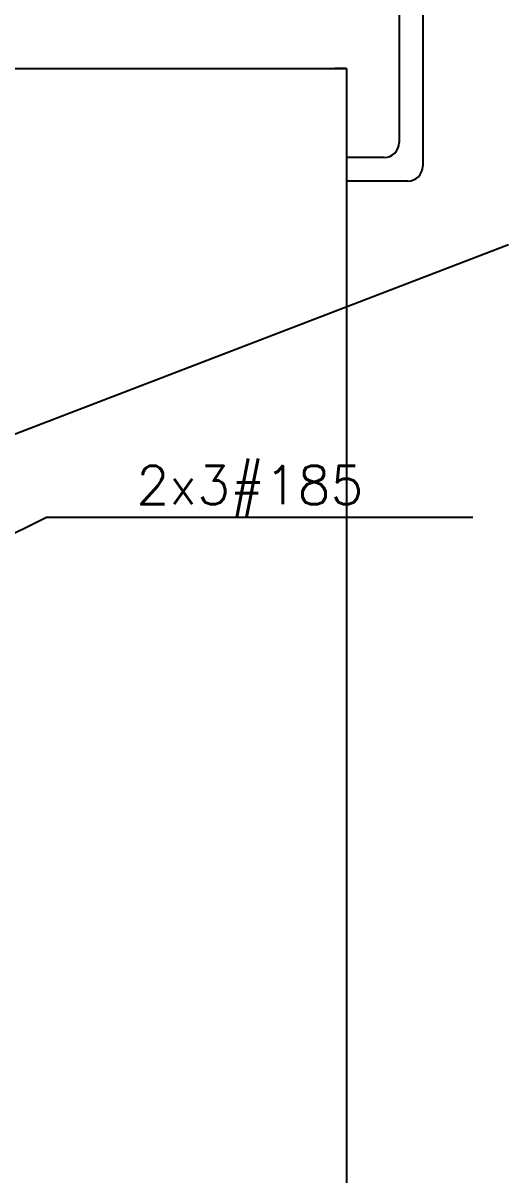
# Model space of a CAD drawing. Extents: x 2368 to 5238, y 905 to 1916.
# Drawn here: x 2555.112 to 2555.518, y 953.359 to 954.331 of the extents above; entities that cross this region are included whole.
import ezdxf
from ezdxf.enums import TextEntityAlignment as Align

# ---------------------------------------------------------------- set-up
doc = ezdxf.new("R2010")
doc.units = 0
doc.header["$LTSCALE"] = 10
doc.layers.get('0').update_dxf_attribs({"linetype": 'CONTINUOUS'})
doc.layers.add('INDICACAO_BIT_FIACAO', color=7, linetype='CONTINUOUS')
doc.styles.add('ROMANS', font='simplex.shx')

msp = doc.modelspace()

# ---------------------------------------------------------------- linework, layer by layer
for p, q in [((2555.42949, 954.58282), (2555.42949, 954.23063)), ((2555.44943, 954.58316), (2555.44943, 954.2107)), ((2553.11397, 954.29317), (2555.38511, 954.29317)), ((2555.38511, 954.29317), (2555.37515, 954.29317)), ((2555.38511, 954.29317), (2555.38511, 952.23005)), ((2555.41686, 954.21799), (2555.38511, 954.21799)), ((2555.43679, 954.19806), (2555.38511, 954.19806)), ((2554.96088, 953.82924), (2555.13205, 953.91461)), ((2555.13205, 953.91461), (2555.4918, 953.91461))]:
    msp.add_line(p, q)
at = {"color": 7}
msp.add_line((2554.96088, 953.92939), (2555.52187, 954.1447), dxfattribs=at)
for centre in [(2555.41686, 954.23063), (2555.43679, 954.2107)]:
    msp.add_arc(centre, 0.01264, 270, 0)

# ---------------------------------------------------------------- texts
at = {"layer": 'INDICACAO_BIT_FIACAO', "style": 'ROMANS'}
msp.add_text('2x3#185 ', height=0.032375, dxfattribs=at).set_placement((2555.31474, 953.95778), align=Align.TOP_CENTER)

doc.saveas('drawing.dxf')
